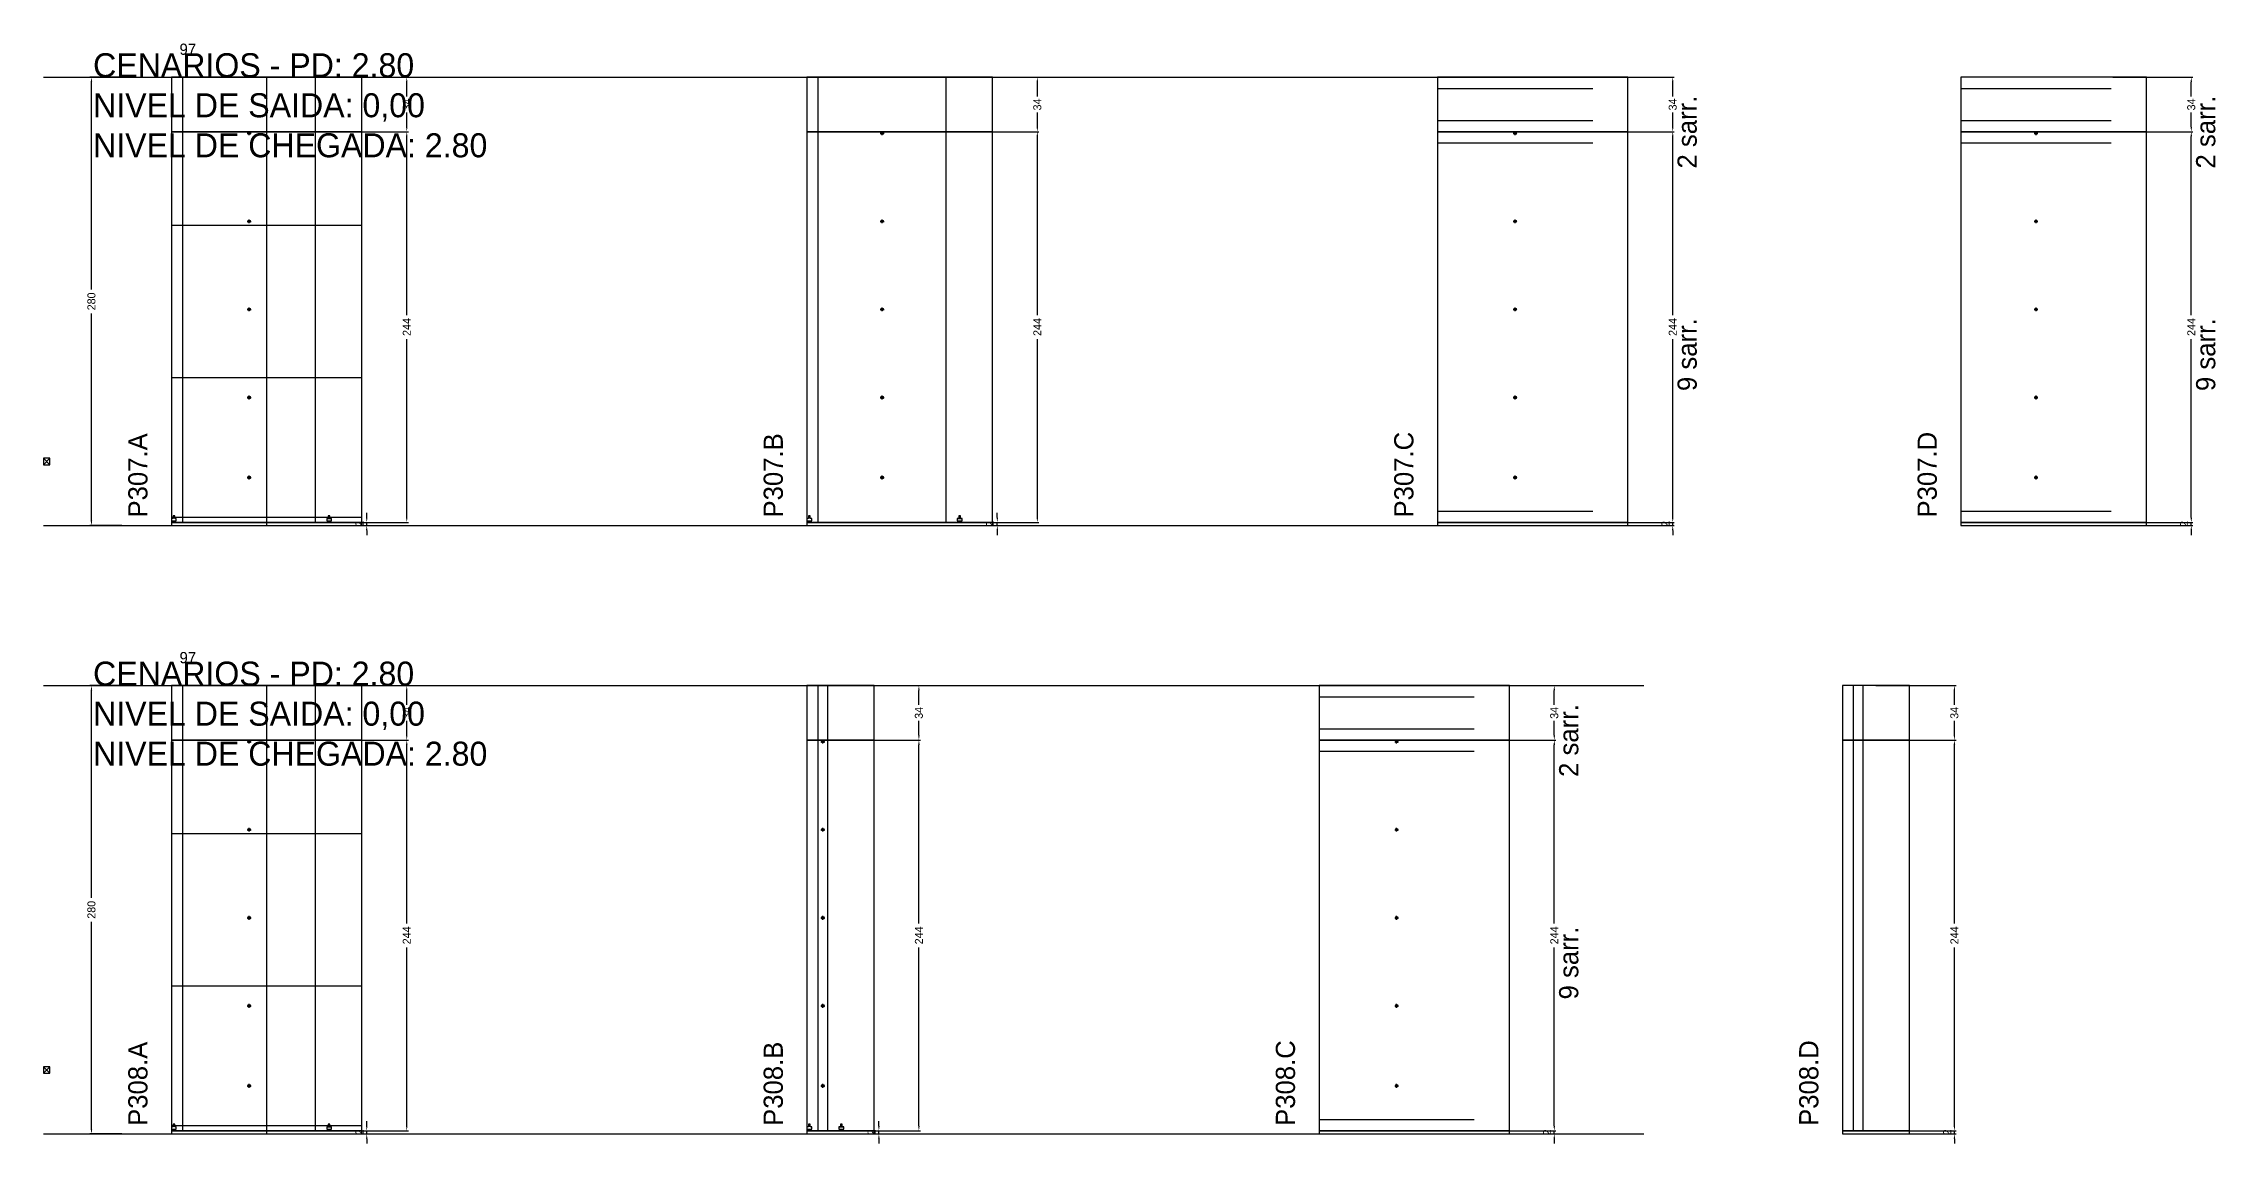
# Model space of a CAD drawing. Header units: centimetres. Extents: x -10500 to 4147, y -7606 to 295.
# Drawn here: x -7000 to -5643, y -4566 to -3879 of the extents above; entities that cross this region are included whole.
import ezdxf

# ---------------------------------------------------------------- set-up
doc = ezdxf.new("R2010")
doc.units = ezdxf.units.CM
doc.linetypes.add('DASHED', pattern=[2, -2])
for name, color, linetype in [('COTA', 241, 'Continuous'), ('COTAS FURACAO', 16, 'Continuous'), ('Madeira', 30, 'Continuous'), ('NOMENCLATURA', 7, 'Continuous'), ('Nível', 160, 'Continuous'), ('Painéis', 200, 'Continuous'), ('Perfil Metálico', 150, 'Continuous'), ('SARR_2.2x7', 40, 'Continuous'), ('SARRAFO DE PRESSAO', 200, 'Continuous'), ('texto', 7, 'Continuous')]:
    doc.layers.add(name, color=color, linetype=linetype)
doc.dimstyles.new('PAINEL-NOVA', dxfattribs={"dimtxt": 5, "dimasz": 3, "dimexe": 1, "dimexo": 1, "dimgap": 1, "dimtad": 1, "dimcen": 2.5, "dimazin": 3, "dimtfac": 1, "dimtmove": 0, "dimatfit": 3})

# ---------------------------------------------------------------- blocks, each defined once
blk = doc.blocks.new('_CLOSEDFILLED')
at = {"color": 0, "linetype": 'BYBLOCK'}
blk.add_solid([(-1, 0.16), (0, 0), (-1, -0.16)], dxfattribs=at)
blk = doc.blocks.new('*D261')
for p, q in [((-6951, -3900), (-6971, -3900)), ((-6970, -4032.5), (-6970, -3903)), ((-6970, -4177), (-6970, -4047.5)), ((-6951, -4180), (-6971, -4180))]:
    blk.add_line(p, q)
at = {"layer": 'Defpoints'}
for p in [(-6950, -3900), (-6970, -4180), (-6950, -4180)]:
    blk.add_point(p, dxfattribs=at)
at = {"layer": 'COTA', "xscale": 3, "yscale": 3}
for p, rotation in [((-6970, -3900), 90), ((-6970, -4180), 270)]:
    blk.add_blockref('_CLOSEDFILLED', p, dxfattribs=dict(at, rotation=rotation))
at = {"layer": 'COTA', "insert": (-6970, -4040), "char_height": 5, "attachment_point": 5, "rotation": 90}
blk.add_mtext('280', dxfattribs=at)
blk = doc.blocks.new('MULDURA')
at = {"layer": 'Paineis'}
for p, q in [((0, 0), (4, 4)), ((4, 0), (0, 4))]:
    blk.add_line(p, q, dxfattribs=at)
blk.add_lwpolyline([(0, 0), (4, 0), (4, 4), (0, 4)], close=True, dxfattribs=at)
blk = doc.blocks.new('*D263')
for p, q in [((-6822, -3934), (-6772, -3934)), ((-6773, -4048.5), (-6773, -3937)), ((-6773, -4175), (-6773, -4063.5)), ((-6822, -4178), (-6772, -4178))]:
    blk.add_line(p, q)
at = {"layer": 'Defpoints'}
for p in [(-6823, -3934), (-6823, -4178), (-6773, -4178)]:
    blk.add_point(p, dxfattribs=at)
at = {"layer": 'COTA', "xscale": 3, "yscale": 3}
for p, rotation in [((-6773, -3934), 90), ((-6773, -4178), 270)]:
    blk.add_blockref('_CLOSEDFILLED', p, dxfattribs=dict(at, rotation=rotation))
at = {"layer": 'COTA', "insert": (-6773, -4056), "char_height": 5, "attachment_point": 5, "rotation": 90}
blk.add_mtext('244', dxfattribs=at)
blk = doc.blocks.new('*D264')
for p, q in [((-6822, -3900), (-6772, -3900)), ((-6773, -3912), (-6773, -3903)), ((-6773, -3931), (-6773, -3922)), ((-6822, -3934), (-6772, -3934))]:
    blk.add_line(p, q)
at = {"layer": 'Defpoints'}
for p in [(-6823, -3900), (-6823, -3934), (-6773, -3934)]:
    blk.add_point(p, dxfattribs=at)
at = {"layer": 'COTA', "xscale": 3, "yscale": 3}
for p, rotation in [((-6773, -3900), 90), ((-6773, -3934), 270)]:
    blk.add_blockref('_CLOSEDFILLED', p, dxfattribs=dict(at, rotation=rotation))
at = {"layer": 'COTA', "insert": (-6773, -3917), "char_height": 5, "attachment_point": 5, "rotation": 90}
blk.add_mtext('34', dxfattribs=at)
blk = doc.blocks.new('SLIPTEE')
at = {"layer": 'Paineis'}
blk.add_lwpolyline([(0, 0), (3, 0), (3, 1.5), (2, 1.5), (2, 3), (1, 3), (1, 1.5), (0, 1.5)], close=True, dxfattribs=at)
blk = doc.blocks.new('SLIPTDD')
at = {"layer": 'Paineis'}
blk.add_line((0, 1.5), (3, 1.5), dxfattribs=at)
blk.add_lwpolyline([(0, 0), (3, 0), (3, 1.5), (2, 1.5), (2, 3), (1, 3), (1, 1.5), (0, 1.5)], close=True, dxfattribs=at)
blk = doc.blocks.new('furacao')
at = {"layer": 'COTAS FURACAO'}
for p, q in [((-1.2, 0), (1.2, 0)), ((0, -1.2), (0, 1.2))]:
    blk.add_line(p, q, dxfattribs=at)
blk.add_circle((0, 0), 0.8, dxfattribs=at)
blk = doc.blocks.new('*D266')
for p, q in [((-6428, -3934), (-6378, -3934)), ((-6379, -4048.5), (-6379, -3937)), ((-6379, -4175), (-6379, -4063.5)), ((-6428, -4178), (-6378, -4178))]:
    blk.add_line(p, q)
at = {"layer": 'Defpoints'}
for p in [(-6429, -3934), (-6429, -4178), (-6379, -4178)]:
    blk.add_point(p, dxfattribs=at)
at = {"layer": 'COTA', "xscale": 3, "yscale": 3}
for p, rotation in [((-6379, -3934), 90), ((-6379, -4178), 270)]:
    blk.add_blockref('_CLOSEDFILLED', p, dxfattribs=dict(at, rotation=rotation))
at = {"layer": 'COTA', "insert": (-6379, -4056), "char_height": 5, "attachment_point": 5, "rotation": 90}
blk.add_mtext('244', dxfattribs=at)
blk = doc.blocks.new('*D267')
for p, q in [((-6428, -3900), (-6378, -3900)), ((-6379, -3912), (-6379, -3903)), ((-6379, -3931), (-6379, -3922)), ((-6428, -3934), (-6378, -3934))]:
    blk.add_line(p, q)
at = {"layer": 'Defpoints'}
for p in [(-6429, -3900), (-6429, -3934), (-6379, -3934)]:
    blk.add_point(p, dxfattribs=at)
at = {"layer": 'COTA', "xscale": 3, "yscale": 3}
for p, rotation in [((-6379, -3900), 90), ((-6379, -3934), 270)]:
    blk.add_blockref('_CLOSEDFILLED', p, dxfattribs=dict(at, rotation=rotation))
at = {"layer": 'COTA', "insert": (-6379, -3917), "char_height": 5, "attachment_point": 5, "rotation": 90}
blk.add_mtext('34', dxfattribs=at)
blk = doc.blocks.new('*D269')
for p, q in [((-6031, -3934), (-5981, -3934)), ((-5982, -4048.5), (-5982, -3937)), ((-5982, -4175), (-5982, -4063.5)), ((-6031, -4178), (-5981, -4178))]:
    blk.add_line(p, q)
at = {"layer": 'Defpoints'}
for p in [(-6032, -3934), (-6032, -4178), (-5982, -4178)]:
    blk.add_point(p, dxfattribs=at)
at = {"layer": 'COTA', "xscale": 3, "yscale": 3}
for p, rotation in [((-5982, -3934), 90), ((-5982, -4178), 270)]:
    blk.add_blockref('_CLOSEDFILLED', p, dxfattribs=dict(at, rotation=rotation))
at = {"layer": 'COTA', "insert": (-5982, -4056), "char_height": 5, "attachment_point": 5, "rotation": 90}
blk.add_mtext('244', dxfattribs=at)
blk = doc.blocks.new('*D270')
for p, q in [((-6031, -3900), (-5981, -3900)), ((-5982, -3912), (-5982, -3903)), ((-5982, -3931), (-5982, -3922)), ((-6031, -3934), (-5981, -3934))]:
    blk.add_line(p, q)
at = {"layer": 'Defpoints'}
for p in [(-6032, -3900), (-6032, -3934), (-5982, -3934)]:
    blk.add_point(p, dxfattribs=at)
at = {"layer": 'COTA', "xscale": 3, "yscale": 3}
for p, rotation in [((-5982, -3900), 90), ((-5982, -3934), 270)]:
    blk.add_blockref('_CLOSEDFILLED', p, dxfattribs=dict(at, rotation=rotation))
at = {"layer": 'COTA', "insert": (-5982, -3917), "char_height": 5, "attachment_point": 5, "rotation": 90}
blk.add_mtext('34', dxfattribs=at)
blk = doc.blocks.new('*D272')
for p, q in [((-5707, -3934), (-5657, -3934)), ((-5658, -4048.5), (-5658, -3937)), ((-5658, -4175), (-5658, -4063.5)), ((-5707, -4178), (-5657, -4178))]:
    blk.add_line(p, q)
at = {"layer": 'Defpoints'}
for p in [(-5708, -3934), (-5708, -4178), (-5658, -4178)]:
    blk.add_point(p, dxfattribs=at)
at = {"layer": 'COTA', "xscale": 3, "yscale": 3}
for p, rotation in [((-5658, -3934), 90), ((-5658, -4178), 270)]:
    blk.add_blockref('_CLOSEDFILLED', p, dxfattribs=dict(at, rotation=rotation))
at = {"layer": 'COTA', "insert": (-5658, -4056), "char_height": 5, "attachment_point": 5, "rotation": 90}
blk.add_mtext('244', dxfattribs=at)
blk = doc.blocks.new('*D273')
for p, q in [((-5707, -3900), (-5657, -3900)), ((-5658, -3912), (-5658, -3903)), ((-5658, -3931), (-5658, -3922)), ((-5707, -3934), (-5657, -3934))]:
    blk.add_line(p, q)
at = {"layer": 'Defpoints'}
for p in [(-5708, -3900), (-5708, -3934), (-5658, -3934)]:
    blk.add_point(p, dxfattribs=at)
at = {"layer": 'COTA', "xscale": 3, "yscale": 3}
for p, rotation in [((-5658, -3900), 90), ((-5658, -3934), 270)]:
    blk.add_blockref('_CLOSEDFILLED', p, dxfattribs=dict(at, rotation=rotation))
at = {"layer": 'COTA', "insert": (-5658, -3917), "char_height": 5, "attachment_point": 5, "rotation": 90}
blk.add_mtext('34', dxfattribs=at)
blk = doc.blocks.new('*D287')
for p, q in [((-6951, -4280), (-6971, -4280)), ((-6970, -4412.5), (-6970, -4283)), ((-6970, -4557), (-6970, -4427.5)), ((-6951, -4560), (-6971, -4560))]:
    blk.add_line(p, q)
at = {"layer": 'Defpoints'}
for p in [(-6950, -4280), (-6970, -4560), (-6950, -4560)]:
    blk.add_point(p, dxfattribs=at)
at = {"layer": 'COTA', "xscale": 3, "yscale": 3}
for p, rotation in [((-6970, -4280), 90), ((-6970, -4560), 270)]:
    blk.add_blockref('_CLOSEDFILLED', p, dxfattribs=dict(at, rotation=rotation))
at = {"layer": 'COTA', "insert": (-6970, -4420), "char_height": 5, "attachment_point": 5, "rotation": 90}
blk.add_mtext('280', dxfattribs=at)
blk = doc.blocks.new('*D289')
for p, q in [((-6822, -4314), (-6772, -4314)), ((-6773, -4428.5), (-6773, -4317)), ((-6773, -4555), (-6773, -4443.5)), ((-6822, -4558), (-6772, -4558))]:
    blk.add_line(p, q)
at = {"layer": 'Defpoints'}
for p in [(-6823, -4314), (-6823, -4558), (-6773, -4558)]:
    blk.add_point(p, dxfattribs=at)
at = {"layer": 'COTA', "xscale": 3, "yscale": 3}
for p, rotation in [((-6773, -4314), 90), ((-6773, -4558), 270)]:
    blk.add_blockref('_CLOSEDFILLED', p, dxfattribs=dict(at, rotation=rotation))
at = {"layer": 'COTA', "insert": (-6773, -4436), "char_height": 5, "attachment_point": 5, "rotation": 90}
blk.add_mtext('244', dxfattribs=at)
blk = doc.blocks.new('*D290')
for p, q in [((-6822, -4280), (-6772, -4280)), ((-6773, -4292), (-6773, -4283)), ((-6773, -4311), (-6773, -4302)), ((-6822, -4314), (-6772, -4314))]:
    blk.add_line(p, q)
at = {"layer": 'Defpoints'}
for p in [(-6823, -4280), (-6823, -4314), (-6773, -4314)]:
    blk.add_point(p, dxfattribs=at)
at = {"layer": 'COTA', "xscale": 3, "yscale": 3}
for p, rotation in [((-6773, -4280), 90), ((-6773, -4314), 270)]:
    blk.add_blockref('_CLOSEDFILLED', p, dxfattribs=dict(at, rotation=rotation))
at = {"layer": 'COTA', "insert": (-6773, -4297), "char_height": 5, "attachment_point": 5, "rotation": 90}
blk.add_mtext('34', dxfattribs=at)
blk = doc.blocks.new('*D292')
for p, q in [((-6502, -4314), (-6452, -4314)), ((-6453, -4428.5), (-6453, -4317)), ((-6453, -4555), (-6453, -4443.5)), ((-6502, -4558), (-6452, -4558))]:
    blk.add_line(p, q)
at = {"layer": 'Defpoints'}
for p in [(-6503, -4314), (-6503, -4558), (-6453, -4558)]:
    blk.add_point(p, dxfattribs=at)
at = {"layer": 'COTA', "xscale": 3, "yscale": 3}
for p, rotation in [((-6453, -4314), 90), ((-6453, -4558), 270)]:
    blk.add_blockref('_CLOSEDFILLED', p, dxfattribs=dict(at, rotation=rotation))
at = {"layer": 'COTA', "insert": (-6453, -4436), "char_height": 5, "attachment_point": 5, "rotation": 90}
blk.add_mtext('244', dxfattribs=at)
blk = doc.blocks.new('*D293')
for p, q in [((-6502, -4280), (-6452, -4280)), ((-6453, -4292), (-6453, -4283)), ((-6453, -4311), (-6453, -4302)), ((-6502, -4314), (-6452, -4314))]:
    blk.add_line(p, q)
at = {"layer": 'Defpoints'}
for p in [(-6503, -4280), (-6503, -4314), (-6453, -4314)]:
    blk.add_point(p, dxfattribs=at)
at = {"layer": 'COTA', "xscale": 3, "yscale": 3}
for p, rotation in [((-6453, -4280), 90), ((-6453, -4314), 270)]:
    blk.add_blockref('_CLOSEDFILLED', p, dxfattribs=dict(at, rotation=rotation))
at = {"layer": 'COTA', "insert": (-6453, -4297), "char_height": 5, "attachment_point": 5, "rotation": 90}
blk.add_mtext('34', dxfattribs=at)
blk = doc.blocks.new('*D295')
for p, q in [((-6105, -4314), (-6055, -4314)), ((-6056, -4428.5), (-6056, -4317)), ((-6056, -4555), (-6056, -4443.5)), ((-6105, -4558), (-6055, -4558))]:
    blk.add_line(p, q)
at = {"layer": 'Defpoints'}
for p in [(-6106, -4314), (-6106, -4558), (-6056, -4558)]:
    blk.add_point(p, dxfattribs=at)
at = {"layer": 'COTA', "xscale": 3, "yscale": 3}
for p, rotation in [((-6056, -4314), 90), ((-6056, -4558), 270)]:
    blk.add_blockref('_CLOSEDFILLED', p, dxfattribs=dict(at, rotation=rotation))
at = {"layer": 'COTA', "insert": (-6056, -4436), "char_height": 5, "attachment_point": 5, "rotation": 90}
blk.add_mtext('244', dxfattribs=at)
blk = doc.blocks.new('*D296')
for p, q in [((-6105, -4280), (-6055, -4280)), ((-6056, -4292), (-6056, -4283)), ((-6056, -4311), (-6056, -4302)), ((-6105, -4314), (-6055, -4314))]:
    blk.add_line(p, q)
at = {"layer": 'Defpoints'}
for p in [(-6106, -4280), (-6106, -4314), (-6056, -4314)]:
    blk.add_point(p, dxfattribs=at)
at = {"layer": 'COTA', "xscale": 3, "yscale": 3}
for p, rotation in [((-6056, -4280), 90), ((-6056, -4314), 270)]:
    blk.add_blockref('_CLOSEDFILLED', p, dxfattribs=dict(at, rotation=rotation))
at = {"layer": 'COTA', "insert": (-6056, -4297), "char_height": 5, "attachment_point": 5, "rotation": 90}
blk.add_mtext('34', dxfattribs=at)
blk = doc.blocks.new('*D298')
for p, q in [((-5855, -4314), (-5805, -4314)), ((-5806, -4428.5), (-5806, -4317)), ((-5806, -4555), (-5806, -4443.5)), ((-5855, -4558), (-5805, -4558))]:
    blk.add_line(p, q)
at = {"layer": 'Defpoints'}
for p in [(-5856, -4314), (-5856, -4558), (-5806, -4558)]:
    blk.add_point(p, dxfattribs=at)
at = {"layer": 'COTA', "xscale": 3, "yscale": 3}
for p, rotation in [((-5806, -4314), 90), ((-5806, -4558), 270)]:
    blk.add_blockref('_CLOSEDFILLED', p, dxfattribs=dict(at, rotation=rotation))
at = {"layer": 'COTA', "insert": (-5806, -4436), "char_height": 5, "attachment_point": 5, "rotation": 90}
blk.add_mtext('244', dxfattribs=at)
blk = doc.blocks.new('*D299')
for p, q in [((-5855, -4280), (-5805, -4280)), ((-5806, -4292), (-5806, -4283)), ((-5806, -4311), (-5806, -4302)), ((-5855, -4314), (-5805, -4314))]:
    blk.add_line(p, q)
at = {"layer": 'Defpoints'}
for p in [(-5856, -4280), (-5856, -4314), (-5806, -4314)]:
    blk.add_point(p, dxfattribs=at)
at = {"layer": 'COTA', "xscale": 3, "yscale": 3}
for p, rotation in [((-5806, -4280), 90), ((-5806, -4314), 270)]:
    blk.add_blockref('_CLOSEDFILLED', p, dxfattribs=dict(at, rotation=rotation))
at = {"layer": 'COTA', "insert": (-5806, -4297), "char_height": 5, "attachment_point": 5, "rotation": 90}
blk.add_mtext('34', dxfattribs=at)

msp = doc.modelspace()

# ---------------------------------------------------------------- linework, layer by layer
at = {"layer": 'Madeira'}
for points in [[(-6920, -3992.4), (-6801, -3992.4)], [(-6920, -4087.6), (-6801, -4087.6)], [(-6920, -4372.4), (-6801, -4372.4)], [(-6920, -4467.6), (-6801, -4467.6)]]:
    msp.add_lwpolyline(points, dxfattribs=at)
at = {"layer": 'Nível', "linetype": 'DASHED'}
for points in [[(-7000, -3900), (-6000, -3900)], [(-7000, -4180), (-6000, -4180)], [(-7000, -4280), (-6000, -4280)], [(-7000, -4560), (-6000, -4560)]]:
    msp.add_lwpolyline(points, dxfattribs=at)
at = {"layer": 'Painéis'}
for points in [[(-6920, -3934), (-6801, -3934), (-6801, -3900), (-6920, -3900)], [(-6920, -4180), (-6801, -4180), (-6801, -3900), (-6920, -3900)], [(-6523, -3934), (-6407, -3934), (-6407, -3900), (-6523, -3900)], [(-6129, -3934), (-6010, -3934), (-6010, -3900), (-6129, -3900)], [(-5802, -3934), (-5686, -3934), (-5686, -3900), (-5802, -3900)], [(-6920, -4178), (-6801, -4178), (-6801, -3934), (-6920, -3934)], [(-6523, -4178), (-6407, -4178), (-6407, -3934), (-6523, -3934)], [(-6129, -4178), (-6010, -4178), (-6010, -3934), (-6129, -3934)], [(-5802, -4178), (-5686, -4178), (-5686, -3934), (-5802, -3934)], [(-6920, -4180), (-6801, -4180), (-6801, -4178), (-6920, -4178)], [(-6523, -4180), (-6407, -4180), (-6407, -4178), (-6523, -4178)], [(-6129, -4180), (-6010, -4180), (-6010, -4178), (-6129, -4178)], [(-5802, -4180), (-5686, -4180), (-5686, -4178), (-5802, -4178)], [(-6920, -4314), (-6801, -4314), (-6801, -4280), (-6920, -4280)], [(-6920, -4560), (-6801, -4560), (-6801, -4280), (-6920, -4280)], [(-6523, -4314), (-6481, -4314), (-6481, -4280), (-6523, -4280)], [(-6203, -4314), (-6084, -4314), (-6084, -4280), (-6203, -4280)], [(-5876, -4314), (-5834, -4314), (-5834, -4280), (-5876, -4280)], [(-6920, -4558), (-6801, -4558), (-6801, -4314), (-6920, -4314)], [(-6523, -4558), (-6481, -4558), (-6481, -4314), (-6523, -4314)], [(-6203, -4558), (-6084, -4558), (-6084, -4314), (-6203, -4314)], [(-5876, -4558), (-5834, -4558), (-5834, -4314), (-5876, -4314)], [(-6920, -4560), (-6801, -4560), (-6801, -4558), (-6920, -4558)], [(-6523, -4560), (-6481, -4560), (-6481, -4558), (-6523, -4558)], [(-6203, -4560), (-6084, -4560), (-6084, -4558), (-6203, -4558)], [(-5876, -4560), (-5834, -4560), (-5834, -4558), (-5876, -4558)]]:
    msp.add_lwpolyline(points, close=True, dxfattribs=at)
at = {"layer": 'Perfil Metálico'}
for p, q in [((-6860.5, -4180), (-6860.5, -3900)), ((-6860.5, -4560), (-6860.5, -4280))]:
    msp.add_line(p, q, dxfattribs=at)
at = {"layer": 'SARR_2.2x7'}
for points in [[(-6913, -3934), (-6913, -3900)], [(-6830, -3934), (-6830, -3900)], [(-6516, -3934), (-6516, -3900)], [(-6436, -3934), (-6436, -3900)], [(-6129, -3907), (-6032, -3907)], [(-5802, -3907), (-5708, -3907)], [(-6129, -3927), (-6032, -3927)], [(-5802, -3927), (-5708, -3927)], [(-6129, -3941), (-6032, -3941)], [(-5802, -3941), (-5708, -3941)], [(-6129, -4171), (-6032, -4171)], [(-5802, -4171), (-5708, -4171)], [(-6913, -4314), (-6913, -4280)], [(-6830, -4314), (-6830, -4280)], [(-6516, -4314), (-6516, -4280)], [(-6510, -4314), (-6510, -4280)], [(-6203, -4287), (-6106, -4287)], [(-5869, -4314), (-5869, -4280)], [(-5863, -4314), (-5863, -4280)], [(-6203, -4307), (-6106, -4307)], [(-6203, -4321), (-6106, -4321)], [(-6203, -4551), (-6106, -4551)]]:
    msp.add_lwpolyline(points, dxfattribs=at)
at = {"layer": 'SARR_2.2x7', "linetype": 'DASHED'}
for points in [[(-6913, -4178), (-6913, -3934)], [(-6830, -4178), (-6830, -3934)], [(-6516, -4178), (-6516, -3934)], [(-6436, -4178), (-6436, -3934)], [(-6913, -4558), (-6913, -4314)], [(-6830, -4558), (-6830, -4314)], [(-6516, -4558), (-6516, -4314)], [(-6510, -4558), (-6510, -4314)], [(-5869, -4558), (-5869, -4314)], [(-5863, -4558), (-5863, -4314)]]:
    msp.add_lwpolyline(points, dxfattribs=at)
at = {"layer": 'SARRAFO DE PRESSAO'}
for points in [[(-6920, -4180), (-6801, -4180), (-6801, -4175), (-6920, -4175)], [(-6920, -4560), (-6801, -4560), (-6801, -4555), (-6920, -4555)]]:
    msp.add_lwpolyline(points, close=True, dxfattribs=at)

# ---------------------------------------------------------------- block references
at = {"layer": 'COTA'}
for name, p in [('furacao', (-6871.5, -3935)), ('furacao', (-6476, -3935)), ('furacao', (-6080.5, -3935)), ('furacao', (-5755, -3935)), ('furacao', (-6871.5, -3990)), ('furacao', (-6476, -3990)), ('furacao', (-6080.5, -3990)), ('furacao', (-5755, -3990)), ('furacao', (-6871.5, -4045)), ('furacao', (-6476, -4045)), ('furacao', (-6080.5, -4045)), ('furacao', (-5755, -4045)), ('furacao', (-6871.5, -4100)), ('furacao', (-6476, -4100)), ('furacao', (-6080.5, -4100)), ('furacao', (-5755, -4100)), ('MULDURA', (-7000, -4142)), ('furacao', (-6871.5, -4150)), ('furacao', (-6476, -4150)), ('furacao', (-6080.5, -4150)), ('furacao', (-5755, -4150)), ('SLIPTEE', (-6920, -4177)), ('SLIPTDD', (-6823, -4177)), ('SLIPTEE', (-6523, -4177)), ('SLIPTDD', (-6429, -4177)), ('furacao', (-6871.5, -4315)), ('furacao', (-6513, -4315)), ('furacao', (-6154.5, -4315)), ('furacao', (-6871.5, -4370)), ('furacao', (-6513, -4370)), ('furacao', (-6154.5, -4370)), ('furacao', (-6871.5, -4425)), ('furacao', (-6513, -4425)), ('furacao', (-6154.5, -4425)), ('furacao', (-6871.5, -4480)), ('furacao', (-6513, -4480)), ('furacao', (-6154.5, -4480)), ('MULDURA', (-7000, -4522)), ('furacao', (-6871.5, -4530)), ('furacao', (-6513, -4530)), ('furacao', (-6154.5, -4530)), ('SLIPTEE', (-6920, -4557)), ('SLIPTDD', (-6823, -4557)), ('SLIPTEE', (-6523, -4557)), ('SLIPTDD', (-6503, -4557))]:
    msp.add_blockref(name, p, dxfattribs=at)

# ---------------------------------------------------------------- texts
at = {"layer": 'NOMENCLATURA'}
for s, p in [('CENARIOS - PD: 2.80', (-6969, -3900)), ('NIVEL DE SAIDA: 0,00', (-6969, -3925)), ('NIVEL DE CHEGADA: 2.80', (-6969, -3950)), ('CENARIOS - PD: 2.80', (-6969, -4280)), ('NIVEL DE SAIDA: 0,00', (-6969, -4305)), ('NIVEL DE CHEGADA: 2.80', (-6969, -4330))]:
    msp.add_text(s, height=15, dxfattribs=at).set_placement(p)
for s, p in [('2 sarr.', (-5967, -3957)), ('2 sarr.', (-5643, -3957)), ('9 sarr.', (-5967, -4096)), ('9 sarr.', (-5643, -4096)), ('P307.A', (-6935, -4175)), ('P307.B', (-6538, -4175)), ('P307.C', (-6144, -4175)), ('P307.D', (-5817, -4175)), ('2 sarr.', (-6041, -4337)), ('9 sarr.', (-6041, -4476)), ('P308.A', (-6935, -4555)), ('P308.B', (-6538, -4555)), ('P308.C', (-6218, -4555)), ('P308.D', (-5891, -4555))]:
    msp.add_text(s, height=12, rotation=90, dxfattribs=at).set_placement(p)
at = {"layer": 'texto'}
for p in [(-6915, -3886), (-6915, -4266)]:
    msp.add_text('97', height=7, dxfattribs=at).set_placement(p)

# ---------------------------------------------------------------- dimensions: what is measured, and where the dimension line sits
at = {"layer": 'COTA'}
for base, p1, p2, picture, middle in [((-6970, -4180), (-6950, -4180), (-6950, -3900), '*D261', (-6970, -4040)), ((-6773, -3934), (-6823, -3934), (-6823, -3900), '*D264', (-6773, -3917)), ((-6379, -3934), (-6429, -3934), (-6429, -3900), '*D267', (-6379, -3917)), ((-5982, -3934), (-6032, -3934), (-6032, -3900), '*D270', (-5982, -3917)), ((-5658, -3934), (-5708, -3934), (-5708, -3900), '*D273', (-5658, -3917)), ((-6773, -4178), (-6823, -4178), (-6823, -3934), '*D263', (-6773, -4056)), ((-6379, -4178), (-6429, -4178), (-6429, -3934), '*D266', (-6379, -4056)), ((-5982, -4178), (-6032, -4178), (-6032, -3934), '*D269', (-5982, -4056)), ((-5658, -4178), (-5708, -4178), (-5708, -3934), '*D272', (-5658, -4056)), ((-6970, -4560), (-6950, -4560), (-6950, -4280), '*D287', (-6970, -4420)), ((-6773, -4314), (-6823, -4314), (-6823, -4280), '*D290', (-6773, -4297)), ((-6453, -4314), (-6503, -4314), (-6503, -4280), '*D293', (-6453, -4297)), ((-6056, -4314), (-6106, -4314), (-6106, -4280), '*D296', (-6056, -4297)), ((-5806, -4314), (-5856, -4314), (-5856, -4280), '*D299', (-5806, -4297)), ((-6773, -4558), (-6823, -4558), (-6823, -4314), '*D289', (-6773, -4436)), ((-6453, -4558), (-6503, -4558), (-6503, -4314), '*D292', (-6453, -4436)), ((-6056, -4558), (-6106, -4558), (-6106, -4314), '*D295', (-6056, -4436)), ((-5806, -4558), (-5856, -4558), (-5856, -4314), '*D298', (-5806, -4436))]:
    dim = msp.add_linear_dim(base=base, p1=p1, p2=p2, angle=90, dimstyle='PAINEL-NOVA', dxfattribs=at)
    dim.commit()
    dim.dimension.update_dxf_attribs({"geometry": picture, "text_midpoint": middle})
for base, p1, p2 in [((-6798, -4180), (-6823, -4180), (-6823, -4178)), ((-6404, -4180), (-6429, -4180), (-6429, -4178)), ((-5982, -4180), (-6032, -4180), (-6032, -4178)), ((-5658, -4180), (-5708, -4180), (-5708, -4178)), ((-6798, -4560), (-6823, -4560), (-6823, -4558)), ((-6478, -4560), (-6503, -4560), (-6503, -4558)), ((-6056, -4560), (-6106, -4560), (-6106, -4558)), ((-5806, -4560), (-5856, -4560), (-5856, -4558))]:
    msp.add_linear_dim(base=base, p1=p1, p2=p2, angle=90, dimstyle='PAINEL-NOVA', dxfattribs=at).render()

doc.saveas('drawing.dxf')
